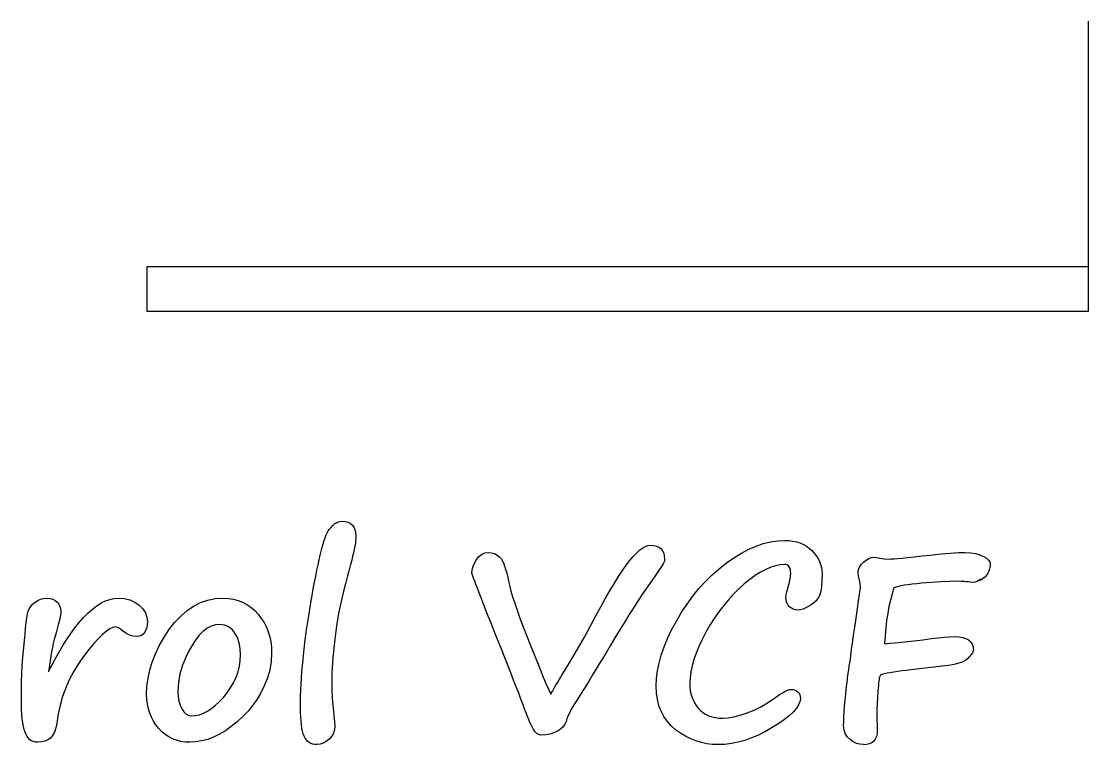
# Model space of a CAD drawing. Extents: x -1 to 112, y -130 to 138.
# Drawn here: x 99.56 to 112.32, y -4.25 to 4.4 of the extents above; entities that cross this region are included whole.
import ezdxf

# ---------------------------------------------------------------- set-up
doc = ezdxf.new("R2010")
doc.units = 0

msp = doc.modelspace()

# ---------------------------------------------------------------- linework, layer by layer
for p, q in [((112.316, 1.4678), (112.316, 4.40121)), ((101.062, 1.4678), (101.062, 0.934396)), ((112.316, 1.4678), (101.062, 1.4678)), ((112.316, 0.934396), (112.316, 1.4678)), ((101.062, 0.934396), (112.316, 0.934396)), ((103.242553, -1.675397), (103.263184, -1.649376)), ((103.263184, -1.649376), (103.284266, -1.62694)), ((103.284266, -1.62694), (103.305799, -1.608539)), ((103.305799, -1.608539), (103.327784, -1.594625)), ((103.327784, -1.594625), (103.350221, -1.584296)), ((103.350221, -1.584296), (103.373109, -1.578454)), ((103.373109, -1.578454), (103.396901, -1.576196)), ((103.397, -1.57624), (103.434694, -1.579062)), ((103.434694, -1.579062), (103.467897, -1.587585)), ((103.467897, -1.587585), (103.495273, -1.601499)), ((103.495273, -1.601499), (103.518161, -1.620803)), ((103.518161, -1.620803), (103.535659, -1.645921)), ((103.535659, -1.645921), (103.548669, -1.676432)), ((103.181029, -1.807336), (103.19181, -1.775027)), ((103.19181, -1.775027), (103.202591, -1.747652)), ((103.202591, -1.747652), (103.21292, -1.724312)), ((103.21292, -1.724312), (103.222798, -1.705911)), ((103.222798, -1.705911), (103.242553, -1.675397)), ((103.548669, -1.676432), (103.555837, -1.71233)), ((103.559, -1.75393), (103.55361, -1.838738)), ((103.555837, -1.71233), (103.55866, -1.75406)), ((103.14561, -1.932078), (103.157717, -1.885862)), ((103.157717, -1.885862), (103.169373, -1.844578)), ((103.169373, -1.844578), (103.181029, -1.807336)), ((103.55361, -1.838738), (103.537015, -1.929828)), ((106.950474, -1.923098), (106.985924, -1.897077)), ((106.985924, -1.897077), (107.019128, -1.878224)), ((107.019128, -1.878224), (107.050539, -1.86702)), ((107.050539, -1.86702), (107.080155, -1.863436)), ((107.08, -1.86342), (107.119486, -1.866242)), ((107.119486, -1.866242), (107.153589, -1.873862)), ((107.153589, -1.873862), (107.182754, -1.886873)), ((107.182754, -1.886873), (107.206094, -1.904822)), ((107.206094, -1.904822), (107.224495, -1.928613)), ((108.166127, -1.956762), (108.254076, -1.910991)), ((108.254076, -1.910991), (108.341127, -1.872851)), ((108.341127, -1.872851), (108.428179, -1.843684)), ((108.428179, -1.843684), (108.514333, -1.822602)), ((108.514333, -1.822602), (108.600038, -1.810043)), ((108.600038, -1.810043), (108.685294, -1.806007)), ((108.686, -1.80599), (108.735358, -1.807683)), ((108.735358, -1.807683), (108.782026, -1.813525)), ((108.782026, -1.813525), (108.826448, -1.822952)), ((108.826448, -1.822952), (108.86818, -1.835962)), ((108.86818, -1.835962), (108.907217, -1.852557)), ((108.907217, -1.852557), (108.943564, -1.873187)), ((108.943564, -1.873187), (108.977668, -1.89743)), ((108.977668, -1.89743), (109.009076, -1.925697)), ((103.107482, -2.097655), (103.120492, -2.037976)), ((103.120492, -2.037976), (103.133503, -1.982336)), ((103.133503, -1.982336), (103.14561, -1.932078)), ((103.510091, -2.03977), (103.496629, -2.093615)), ((103.521323, -1.994448), (103.510091, -2.03977)), ((103.530298, -1.957655), (103.521323, -1.994448)), ((103.537015, -1.929828), (103.530298, -1.957655)), ((104.997042, -2.042011), (105.025761, -2.001625)), ((105.025761, -2.001625), (105.059862, -1.97246)), ((105.059862, -1.97246), (105.099799, -1.955414)), ((105.099799, -1.955414), (105.144669, -1.949572)), ((105.145, -1.94958), (105.181796, -1.953164)), ((105.181796, -1.953164), (105.216795, -1.963494)), ((105.216795, -1.963494), (105.249103, -1.980991)), ((105.249103, -1.980991), (105.279614, -2.005206)), ((105.279614, -2.005206), (105.294431, -2.021801)), ((105.294431, -2.021801), (105.308796, -2.044689)), ((106.834258, -2.046048), (106.874641, -1.997585)), ((106.874641, -1.997585), (106.913681, -1.956304)), ((106.913681, -1.956304), (106.950474, -1.923098)), ((107.224495, -1.928613), (107.237957, -1.956883)), ((107.237957, -1.956883), (107.245577, -1.990536)), ((107.245577, -1.990536), (107.248399, -2.029575)), ((107.248, -2.0295), (107.248, -2.04107)), ((107.988437, -2.074324), (108.077284, -2.011504)), ((108.077284, -2.011504), (108.166127, -1.956762)), ((109.009076, -1.925697), (109.037347, -1.956211)), ((109.037347, -1.956211), (109.062013, -1.988068)), ((109.062013, -1.988068), (109.083095, -2.021275)), ((109.083095, -2.021275), (109.100141, -2.055378)), ((109.625169, -2.065784), (109.657026, -2.040215)), ((109.657026, -2.040215), (109.68754, -2.021814)), ((109.68754, -2.021814), (109.716707, -2.010581)), ((109.716707, -2.010581), (109.744534, -2.006997)), ((109.744, -2.00701), (109.781245, -2.009268)), ((109.781245, -2.009268), (109.819833, -2.015985)), ((109.82, -2.01599), (109.877438, -2.024965)), ((109.877438, -2.024965), (109.937117, -2.028097)), ((109.937, -2.0281), (109.95763, -2.027253)), ((109.95763, -2.027253), (109.989488, -2.024996)), ((109.989488, -2.024996), (110.033015, -2.021411)), ((110.033015, -2.021411), (110.087757, -2.016021)), ((110.087757, -2.016021), (110.154167, -2.009304)), ((110.154167, -2.009304), (110.232244, -2.000781)), ((110.232244, -2.000781), (110.321539, -1.990903)), ((110.321539, -1.990903), (110.422501, -1.979699)), ((110.423, -1.97964), (110.490307, -1.972472)), ((110.490307, -1.972472), (110.552678, -1.96663)), ((110.552678, -1.96663), (110.611013, -1.961239)), ((110.611013, -1.961239), (110.665307, -1.957203)), ((110.665307, -1.957203), (110.714665, -1.953619)), ((110.714665, -1.953619), (110.759987, -1.951361)), ((110.759987, -1.951361), (110.800819, -1.94995)), ((110.800819, -1.94995), (110.837166, -1.949386)), ((110.837, -1.94958), (110.905205, -1.952402)), ((110.905205, -1.952402), (110.964883, -1.961377)), ((110.964883, -1.961377), (111.016936, -1.975742)), ((111.016936, -1.975742), (111.060461, -1.996372)), ((111.060461, -1.996372), (111.095462, -2.019261)), ((111.095462, -2.019261), (111.12058, -2.040794)), ((103.080107, -2.230923), (103.09402, -2.16227)), ((103.09402, -2.16227), (103.107482, -2.097655)), ((103.480486, -2.155986), (103.461633, -2.227335)), ((103.496629, -2.093615), (103.480486, -2.155986)), ((104.945, -2.18919), (104.948133, -2.159574)), ((104.948133, -2.159574), (104.95801, -2.125024)), ((104.95801, -2.125024), (104.974154, -2.085984)), ((104.974154, -2.085984), (104.997042, -2.042011)), ((105.308796, -2.044689), (105.32271, -2.073405)), ((105.32271, -2.073405), (105.336172, -2.107957)), ((105.336172, -2.107957), (105.349634, -2.148789)), ((105.349634, -2.148789), (105.362644, -2.195457)), ((106.70009, -2.236302), (106.747207, -2.164956)), ((106.747207, -2.164956), (106.791628, -2.101688)), ((106.791628, -2.101688), (106.834258, -2.046048)), ((107.185024, -2.157342), (107.161684, -2.191446)), ((107.204328, -2.128626), (107.185024, -2.157342)), ((107.220471, -2.10396), (107.204328, -2.128626)), ((107.232578, -2.084204), (107.220471, -2.10396)), ((107.241102, -2.068485), (107.232578, -2.084204)), ((107.245589, -2.058155), (107.241102, -2.068485)), ((107.247, -2.05189), (107.245589, -2.058155)), ((107.247436, -2.046962), (107.246589, -2.051901)), ((107.248, -2.04112), (107.247436, -2.046962)), ((107.817027, -2.218365), (107.900937, -2.143875)), ((107.900937, -2.143875), (107.988437, -2.074324)), ((108.456706, -2.151505), (108.395232, -2.184263)), ((108.516385, -2.125936), (108.456706, -2.151505)), ((108.574717, -2.107535), (108.516385, -2.125936)), ((108.631257, -2.096754), (108.574717, -2.107535)), ((108.686, -2.09317), (108.631257, -2.096754)), ((108.702209, -2.094966), (108.685614, -2.093273)), ((108.716574, -2.099453), (108.702209, -2.094966)), ((108.728681, -2.107525), (108.716574, -2.099453)), ((108.738559, -2.119181), (108.728681, -2.107525)), ((108.746179, -2.133546), (108.738559, -2.119181)), ((108.751569, -2.151495), (108.746179, -2.133546)), ((108.755153, -2.172577), (108.751569, -2.151495)), ((109.100141, -2.055378), (109.113151, -2.091274)), ((109.113151, -2.091274), (109.122578, -2.12807)), ((109.122578, -2.12807), (109.12842, -2.16621)), ((109.12842, -2.16621), (109.130113, -2.205698)), ((109.561, -2.17797), (109.565036, -2.151046)), ((109.565036, -2.151046), (109.577143, -2.123219)), ((109.577143, -2.123219), (109.596899, -2.094949)), ((109.596899, -2.094949), (109.625169, -2.065784)), ((111.12058, -2.040794), (111.135396, -2.061424)), ((111.132916, -2.142971), (111.12349, -2.17169)), ((111.138307, -2.112909), (111.132916, -2.142971)), ((111.135396, -2.061424), (111.140335, -2.080728)), ((111.14, -2.0806), (111.138307, -2.112909)), ((103.066193, -2.304515), (103.080107, -2.230923)), ((103.461633, -2.227335), (103.441003, -2.307206)), ((104.946817, -2.196386), (104.945406, -2.189218)), ((104.950853, -2.209848), (104.946817, -2.196386)), ((104.95757, -2.230027), (104.950853, -2.209848)), ((104.967448, -2.256951), (104.95757, -2.230027)), ((104.979555, -2.290606), (104.967448, -2.256951)), ((104.994823, -2.330541), (104.979555, -2.290606)), ((105.362644, -2.195457), (105.375203, -2.247956)), ((105.375203, -2.247956), (105.38731, -2.306289)), ((106.650283, -2.315276), (106.70009, -2.236302)), ((107.135, -2.22958), (107.051539, -2.347591)), ((107.161684, -2.191446), (107.13476, -2.229588)), ((107.736707, -2.297787), (107.817027, -2.218365)), ((108.267795, -2.271314), (108.201385, -2.326057)), ((108.33241, -2.224197), (108.267795, -2.271314)), ((108.395232, -2.184263), (108.33241, -2.224197)), ((108.741107, -2.305404), (108.750082, -2.26547)), ((108.750082, -2.26547), (108.755021, -2.229122)), ((108.755021, -2.229122), (108.756714, -2.196816)), ((108.756, -2.19682), (108.755153, -2.172577)), ((109.128307, -2.286559), (109.123368, -2.355212)), ((109.13, -2.20579), (109.128307, -2.286559)), ((109.561857, -2.199049), (109.56101, -2.177967)), ((109.565441, -2.222841), (109.561857, -2.199049)), ((109.57038, -2.250216), (109.565441, -2.222841)), ((109.578, -2.28073), (109.57038, -2.250216)), ((109.586178, -2.319763), (109.577203, -2.280726)), ((110.75, -2.29419), (110.652628, -2.295601)), ((110.791597, -2.294454), (110.749419, -2.29389)), ((110.827495, -2.295865), (110.791597, -2.294454)), ((111.002696, -2.286106), (110.982066, -2.297762)), ((111.022, -2.26906), (111.002696, -2.286106)), ((111.049435, -2.265924), (111.021608, -2.284776)), ((111.022, -2.28463), (111.022, -2.26911)), ((111.073678, -2.245293), (111.049435, -2.265924)), ((111.093885, -2.222405), (111.073678, -2.245293)), ((111.11048, -2.198162), (111.093885, -2.222405)), ((111.12349, -2.17169), (111.11048, -2.198162)), ((103.03656, -2.465605), (103.051376, -2.383041)), ((103.051376, -2.383041), (103.066193, -2.304515)), ((103.417, -2.39605), (103.383345, -2.533808)), ((103.441003, -2.307206), (103.417663, -2.39605)), ((105.012321, -2.377209), (104.994823, -2.330541)), ((105.032951, -2.430157), (105.012321, -2.377209)), ((105.387, -2.30631), (105.397781, -2.354324)), ((105.397781, -2.354324), (105.413049, -2.411759)), ((105.413049, -2.411759), (105.432805, -2.478618)), ((106.543488, -2.49611), (106.598233, -2.40143)), ((106.598233, -2.40143), (106.650283, -2.315276)), ((107.051539, -2.347591), (106.977052, -2.455733)), ((107.586833, -2.471439), (107.659976, -2.381698)), ((107.659976, -2.381698), (107.736707, -2.297787)), ((108.135424, -2.385738), (108.072156, -2.449456)), ((108.201385, -2.326057), (108.135424, -2.385738)), ((108.706535, -2.430146), (108.71551, -2.392452)), ((108.71551, -2.392452), (108.72852, -2.349377)), ((108.729, -2.34938), (108.741107, -2.305404)), ((109.114845, -2.41175), (109.102737, -2.455726)), ((109.123368, -2.355212), (109.114845, -2.41175)), ((109.570724, -2.497886), (109.589125, -2.366862)), ((109.589, -2.36688), (109.586178, -2.319763)), ((109.988, -2.37047), (109.966466, -2.442713)), ((110.012758, -2.362939), (109.988092, -2.370559)), ((110.042374, -2.355771), (110.012758, -2.362939)), ((110.076924, -2.348602), (110.042374, -2.355771)), ((110.115964, -2.341857), (110.076924, -2.348602)), ((110.159488, -2.335564), (110.115964, -2.341857)), ((110.2084, -2.32927), (110.159488, -2.335564)), ((110.261796, -2.322977), (110.2084, -2.32927)), ((110.31968, -2.317135), (110.261796, -2.322977)), ((110.437245, -2.307257), (110.31968, -2.317135)), ((110.548525, -2.300088), (110.437245, -2.307257)), ((110.652628, -2.295601), (110.548525, -2.300088)), ((110.857112, -2.298687), (110.827495, -2.295865)), ((110.88, -2.30182), (110.857112, -2.298687)), ((110.905281, -2.306239), (110.880615, -2.301752)), ((110.934, -2.30765), (110.905281, -2.306239)), ((110.958726, -2.305382), (110.93406, -2.30764)), ((110.982066, -2.297762), (110.958726, -2.305382)), ((99.697273, -2.569258), (99.725992, -2.544592)), ((99.725992, -2.544592), (99.75875, -2.523058)), ((99.75875, -2.523058), (99.793299, -2.507339)), ((99.793299, -2.507339), (99.829198, -2.498364)), ((99.829198, -2.498364), (99.866889, -2.495231)), ((99.867, -2.49522), (99.905591, -2.498353)), ((99.905591, -2.498353), (99.939243, -2.507327)), ((99.939243, -2.507327), (99.967513, -2.522144)), ((99.967513, -2.522144), (99.991305, -2.543226)), ((99.991305, -2.543226), (100.010157, -2.567892)), ((100.515775, -2.553102), (100.567379, -2.527533)), ((100.567379, -2.527533), (100.618532, -2.509584)), ((100.618532, -2.509584), (100.669239, -2.498803)), ((100.669239, -2.498803), (100.719494, -2.495219)), ((100.72, -2.49522), (100.794038, -2.50061)), ((100.794038, -2.50061), (100.860448, -2.51633)), ((100.860448, -2.51633), (100.920126, -2.542803)), ((100.920126, -2.542803), (100.972179, -2.579596)), ((101.621331, -2.590343), (101.703895, -2.548614)), ((101.703895, -2.548614), (101.790049, -2.518997)), ((101.790049, -2.518997), (101.879793, -2.501048)), ((101.879793, -2.501048), (101.973126, -2.495206)), ((101.973, -2.49522), (102.036269, -2.498353)), ((102.036269, -2.498353), (102.096396, -2.507327)), ((102.096396, -2.507327), (102.153382, -2.522144)), ((102.153382, -2.522144), (102.20723, -2.543226)), ((102.20723, -2.543226), (102.258383, -2.570602)), ((103.021292, -2.553102), (103.03656, -2.465605)), ((103.383345, -2.533808), (103.35418, -2.677846)), ((105.055839, -2.490284), (105.032951, -2.430157)), ((105.08186, -2.556694), (105.055839, -2.490284)), ((105.432805, -2.478618), (105.457471, -2.554451)), ((106.486053, -2.59797), (106.543488, -2.49611)), ((106.977052, -2.455733), (106.911988, -2.554449)), ((107.517731, -2.56567), (107.586833, -2.471439)), ((108.011128, -2.516314), (107.952347, -2.586762)), ((108.072156, -2.449456), (108.011128, -2.516314)), ((108.701441, -2.521589), (108.698619, -2.488832)), ((108.699, -2.48893), (108.700693, -2.462006)), ((108.700693, -2.462006), (108.706535, -2.430146)), ((108.709513, -2.550757), (108.701441, -2.521589)), ((109.060122, -2.525725), (109.027364, -2.556685)), ((109.08524, -2.49207), (109.060122, -2.525725)), ((109.102737, -2.455726), (109.08524, -2.49207)), ((109.553226, -2.620836), (109.570724, -2.497886)), ((109.947614, -2.518098), (109.930116, -2.596623)), ((109.966466, -2.442713), (109.947614, -2.518098)), ((99.636708, -2.683682), (99.645232, -2.649578)), ((99.645232, -2.649578), (99.656887, -2.621751)), ((99.656887, -2.621751), (99.674385, -2.595279)), ((99.674385, -2.595279), (99.697273, -2.569258)), ((100.010157, -2.567892), (100.023167, -2.593462)), ((100.023167, -2.593462), (100.031239, -2.620386)), ((100.033153, -2.66886), (100.030021, -2.69443)), ((100.031239, -2.620386), (100.034061, -2.648213)), ((100.034, -2.64823), (100.033153, -2.66886)), ((100.307122, -2.726308), (100.359621, -2.672014)), ((100.359621, -2.672014), (100.412123, -2.625348)), ((100.412123, -2.625348), (100.464173, -2.585411)), ((100.464173, -2.585411), (100.515775, -2.553102)), ((100.972179, -2.579596), (101.014806, -2.623572)), ((101.014806, -2.623572), (101.045769, -2.671135)), ((101.045769, -2.671135), (101.063718, -2.723188)), ((101.466973, -2.709254), (101.542357, -2.643739)), ((101.542357, -2.643739), (101.621331, -2.590343)), ((102.258383, -2.570602), (102.305949, -2.603359)), ((102.305949, -2.603359), (102.350819, -2.642396)), ((102.350819, -2.642396), (102.392551, -2.687718)), ((102.992573, -2.729448), (103.021292, -2.553102)), ((103.35418, -2.677846), (103.329062, -2.828166)), ((105.110579, -2.629837), (105.08186, -2.556694)), ((105.141988, -2.70926), (105.110579, -2.629837)), ((105.457471, -2.554451), (105.487087, -2.639259)), ((105.487087, -2.639259), (105.520742, -2.73349)), ((106.426374, -2.707458), (106.486053, -2.59797)), ((106.855448, -2.642846), (106.826732, -2.689514)), ((106.911988, -2.554449), (106.855448, -2.642846)), ((107.389399, -2.76894), (107.45177, -2.664837)), ((107.45177, -2.664837), (107.517731, -2.56567)), ((107.895809, -2.6608), (107.841961, -2.738428)), ((107.952347, -2.586762), (107.895809, -2.6608)), ((108.722523, -2.576326), (108.709513, -2.550757)), ((108.740924, -2.598311), (108.722523, -2.576326)), ((108.763361, -2.615809), (108.740924, -2.598311)), ((108.787152, -2.628368), (108.763361, -2.615809)), ((108.813173, -2.635988), (108.787152, -2.628368)), ((108.841, -2.63881), (108.813173, -2.635988)), ((108.87166, -2.635219), (108.841594, -2.638803)), ((108.90576, -2.625341), (108.87166, -2.635219)), ((108.943903, -2.608295), (108.90576, -2.625341)), ((108.98653, -2.584955), (108.943903, -2.608295)), ((109.027364, -2.556685), (108.98653, -2.584955)), ((109.537083, -2.735257), (109.553226, -2.620836)), ((109.930116, -2.596623), (109.9153, -2.678738)), ((99.6143, -2.85599), (99.621468, -2.786888)), ((99.621468, -2.786888), (99.628637, -2.729001)), ((99.628637, -2.729001), (99.636708, -2.683682)), ((100.007584, -2.799876), (99.995928, -2.845198)), ((100.01701, -2.759942), (100.007584, -2.799876)), ((100.02463, -2.724492), (100.01701, -2.759942)), ((100.030021, -2.69443), (100.02463, -2.724492)), ((100.203019, -2.850604), (100.254623, -2.786438)), ((100.254623, -2.786438), (100.307122, -2.726308)), ((101.063718, -2.723188), (101.070012, -2.778828)), ((101.07, -2.77881), (101.067742, -2.813808)), ((101.326522, -2.875729), (101.394729, -2.786434)), ((101.394729, -2.786434), (101.466973, -2.709254)), ((102.392551, -2.687718), (102.430242, -2.737076)), ((102.430242, -2.737076), (102.463, -2.788231)), ((102.463, -2.788231), (102.490375, -2.842076)), ((102.967455, -2.899961), (102.992573, -2.729448)), ((105.176091, -2.795414), (105.141988, -2.70926)), ((105.212885, -2.888296), (105.176091, -2.795414)), ((105.520742, -2.73349), (105.55933, -2.836696)), ((106.364, -2.82502), (106.426374, -2.707458)), ((106.792628, -2.745603), (106.752694, -2.811115)), ((106.826732, -2.689514), (106.792628, -2.745603)), ((107.332861, -2.874389), (107.389399, -2.76894)), ((107.841961, -2.738428), (107.79036, -2.819198)), ((109.521815, -2.841604), (109.537083, -2.735257)), ((109.902289, -2.764443), (109.89196, -2.853738)), ((109.9153, -2.678738), (109.902289, -2.764443)), ((99.6036, -2.96188), (99.607184, -2.93002)), ((99.607184, -2.93002), (99.610317, -2.90175)), ((99.610317, -2.90175), (99.612575, -2.877084)), ((99.612575, -2.877084), (99.614268, -2.856002)), ((99.982015, -2.895005), (99.965872, -2.94975)), ((99.995928, -2.845198), (99.982015, -2.895005)), ((100.102954, -2.991949), (100.152764, -2.919257)), ((100.152764, -2.919257), (100.203019, -2.850604)), ((100.534334, -2.928233), (100.484527, -2.97804)), ((100.579207, -2.889642), (100.534334, -2.928233)), ((100.61959, -2.861815), (100.579207, -2.889642)), ((100.65504, -2.84522), (100.61959, -2.861815)), ((100.686, -2.83983), (100.65504, -2.84522)), ((100.703884, -2.842506), (100.686386, -2.839684)), ((100.724091, -2.851029), (100.703884, -2.842506)), ((100.746979, -2.865394), (100.724091, -2.851029)), ((100.773, -2.88515), (100.746979, -2.865394)), ((100.812527, -2.915669), (100.773038, -2.885155)), ((100.854256, -2.937202), (100.812527, -2.915669)), ((101.018353, -2.925546), (100.997271, -2.941689)), ((101.036754, -2.903109), (101.018353, -2.925546)), ((101.051119, -2.875734), (101.036754, -2.903109)), ((101.0619, -2.846117), (101.051119, -2.875734)), ((101.067742, -2.813808), (101.0619, -2.846117)), ((101.264151, -2.970854), (101.326522, -2.875729)), ((101.709979, -2.914759), (101.68441, -2.943478)), ((101.736, -2.88919), (101.709979, -2.914759)), ((101.738, -2.88915), (101.736, -2.88915)), ((101.782885, -2.855108), (101.737563, -2.889209)), ((101.830897, -2.830414), (101.782885, -2.855108)), ((101.881604, -2.816049), (101.830897, -2.830414)), ((101.935, -2.81111), (101.881604, -2.816049)), ((101.963318, -2.812923), (101.935048, -2.81123)), ((101.989791, -2.81741), (101.963318, -2.812923)), ((102.014457, -2.825482), (101.989791, -2.81741)), ((102.038248, -2.836686), (102.014457, -2.825482)), ((102.059782, -2.851051), (102.038248, -2.836686)), ((102.079961, -2.868549), (102.059782, -2.851051)), ((102.098362, -2.88918), (102.079961, -2.868549)), ((102.115408, -2.912971), (102.098362, -2.88918)), ((102.143678, -2.967265), (102.115408, -2.912971)), ((102.490375, -2.842076), (102.513263, -2.898165)), ((102.513263, -2.898165), (102.530761, -2.956949)), ((102.945921, -3.06464), (102.967455, -2.899961)), ((103.329062, -2.828166), (103.308432, -2.984768)), ((105.252822, -2.987912), (105.212885, -2.888296)), ((105.55933, -2.836696), (105.602857, -2.949325)), ((106.290165, -2.96188), (106.364203, -2.825019)), ((106.706923, -2.886051), (106.65577, -2.970859)), ((106.752694, -2.811115), (106.706923, -2.886051)), ((107.283949, -2.977143), (107.332861, -2.874389)), ((107.741451, -2.904005), (107.696577, -2.989262)), ((107.79036, -2.819198), (107.741451, -2.904005)), ((109.507902, -2.939425), (109.521815, -2.841604)), ((109.89196, -2.853738), (109.882985, -2.946175)), ((99.590585, -3.086629), (99.603595, -2.961887)), ((99.943263, -3.036373), (99.933837, -3.085282)), ((99.954044, -2.991051), (99.943263, -3.036373)), ((99.9657, -2.94977), (99.954044, -2.991051)), ((100.054045, -3.069577), (100.102954, -2.991949)), ((100.429782, -3.039067), (100.370103, -3.110862)), ((100.484527, -2.97804), (100.429782, -3.039067)), ((100.898232, -2.950213), (100.854256, -2.937202)), ((100.944, -2.9547), (100.898232, -2.950213)), ((100.972154, -2.951567), (100.944326, -2.954699)), ((100.997271, -2.941689), (100.972154, -2.951567)), ((101.209857, -3.066432), (101.264151, -2.970854)), ((101.607702, -3.052066), (101.582584, -3.095144)), ((101.633271, -3.012131), (101.607702, -3.052066)), ((101.658389, -2.976233), (101.633271, -3.012131)), ((101.68441, -2.943478), (101.658389, -2.976233)), ((102.163857, -3.028741), (102.143678, -2.967265)), ((102.175964, -3.096946), (102.163857, -3.028741)), ((102.530761, -2.956949), (102.54332, -3.017525)), ((102.54332, -3.017525), (102.550488, -3.080794)), ((103.308432, -2.984768), (103.299909, -3.062396)), ((105.295, -3.09381), (105.252822, -2.987912)), ((105.602857, -2.949325), (105.647279, -3.0624)), ((106.207601, -3.107264), (106.290165, -2.96188)), ((106.65577, -2.970859), (106.59923, -3.06509)), ((107.24222, -3.077656), (107.283949, -2.977143)), ((107.696577, -2.989262), (107.657989, -3.071826)), ((109.48411, -3.110386), (109.495343, -3.029169)), ((109.495343, -3.029169), (109.507902, -2.939425)), ((109.882985, -2.946175), (109.876692, -3.041752)), ((109.877, -3.04176), (109.939371, -3.034592)), ((109.939371, -3.034592), (110.002191, -3.028298)), ((110.002, -3.02829), (110.117322, -3.017961)), ((110.117322, -3.017961), (110.228153, -3.006305)), ((110.228153, -3.006305), (110.335397, -2.993294)), ((110.335397, -2.993294), (110.438154, -2.978929)), ((110.438, -2.97893), (110.51832, -2.968177)), ((110.51832, -2.968177), (110.590564, -2.960557)), ((110.590564, -2.960557), (110.654281, -2.95607)), ((110.654281, -2.95607), (110.709924, -2.954659)), ((110.71, -2.9547), (110.763845, -2.957522)), ((110.763845, -2.957522), (110.81051, -2.964691)), ((110.81051, -2.964691), (110.84955, -2.97725)), ((110.84955, -2.97725), (110.881856, -2.994747)), ((110.881856, -2.994747), (110.906974, -3.017636)), ((110.906974, -3.017636), (110.924923, -3.045011)), ((110.924923, -3.045011), (110.935704, -3.077766)), ((99.580707, -3.201502), (99.590585, -3.086629)), ((99.9249, -3.13835), (99.8868, -3.376545)), ((99.933837, -3.085282), (99.924862, -3.138229)), ((99.958917, -3.237397), (100.006034, -3.151244)), ((100.006034, -3.151244), (100.054045, -3.069577)), ((100.370103, -3.110862), (100.305937, -3.193875)), ((101.126844, -3.258933), (101.164086, -3.162458)), ((101.164086, -3.162458), (101.209857, -3.066432)), ((101.557466, -3.14181), (101.532348, -3.192068)), ((101.582584, -3.095144), (101.557466, -3.14181)), ((102.18, -3.17233), (102.175964, -3.096946)), ((102.176865, -3.24145), (102.179998, -3.172348)), ((102.553, -3.14631), (102.546706, -3.260734)), ((102.550488, -3.080794), (102.553311, -3.146306)), ((102.928875, -3.223037), (102.945921, -3.06464)), ((103.292289, -3.135537), (103.285544, -3.204193)), ((103.299909, -3.062396), (103.292289, -3.135537)), ((105.335794, -3.197008), (105.29496, -3.093802)), ((105.647279, -3.0624), (105.689011, -3.168298)), ((105.689011, -3.168298), (105.728497, -3.266119)), ((106.116062, -3.261174), (106.207601, -3.107264)), ((106.536859, -3.168744), (106.468654, -3.281822)), ((106.59923, -3.06509), (106.536859, -3.168744)), ((107.182092, -3.271952), (107.208565, -3.175926)), ((107.208565, -3.175926), (107.24222, -3.077656)), ((107.624783, -3.151697), (107.598311, -3.229325)), ((107.657989, -3.071826), (107.624783, -3.151697)), ((109.464355, -3.247693), (109.473781, -3.183078)), ((109.473781, -3.183078), (109.48411, -3.110386)), ((110.91329, -3.170073), (110.893534, -3.193413)), ((110.927655, -3.148991), (110.91329, -3.170073)), ((110.936178, -3.131041), (110.927655, -3.148991)), ((110.935704, -3.077766), (110.939289, -3.115459)), ((110.939, -3.11535), (110.936178, -3.131041)), ((99.5686, -3.40118), (99.573087, -3.3065)), ((99.573087, -3.3065), (99.580707, -3.201502)), ((99.9127, -3.32759), (99.958917, -3.237397)), ((100.242669, -3.283619), (100.186128, -3.376052)), ((100.305937, -3.193875), (100.242669, -3.283619)), ((101.097677, -3.355407), (101.126844, -3.258933)), ((101.488824, -3.296168), (101.457861, -3.40072)), ((101.532348, -3.192068), (101.488824, -3.296168)), ((102.152171, -3.374718), (102.167439, -3.308757)), ((102.167439, -3.308757), (102.176865, -3.24145)), ((102.546706, -3.260734), (102.527402, -3.372914)), ((102.915413, -3.376049), (102.928875, -3.223037)), ((103.280605, -3.268359), (103.276569, -3.328486)), ((103.285544, -3.204193), (103.280605, -3.268359)), ((105.374383, -3.294826), (105.335794, -3.197008)), ((105.41073, -3.387262), (105.374383, -3.294826)), ((105.728497, -3.266119), (105.765742, -3.356311)), ((106.016, -3.42361), (106.116062, -3.261174)), ((106.468, -3.28182), (106.426719, -3.350025)), ((107.16324, -3.365285), (107.182092, -3.271952)), ((107.577229, -3.304261), (107.562412, -3.376504)), ((107.598311, -3.229325), (107.577229, -3.304261)), ((109.449566, -3.351796), (109.456283, -3.303782)), ((109.456283, -3.303782), (109.464355, -3.247693)), ((110.603, -3.30458), (110.192931, -3.352276)), ((110.668287, -3.294843), (110.603224, -3.304721)), ((110.722132, -3.284514), (110.668287, -3.294843)), ((110.765211, -3.274184), (110.722132, -3.284514)), ((110.796619, -3.263855), (110.765211, -3.274184)), ((110.822188, -3.251748), (110.796619, -3.263855)), ((110.846855, -3.235605), (110.822188, -3.251748)), ((110.870646, -3.216301), (110.846855, -3.235605)), ((110.893534, -3.193413), (110.870646, -3.216301)), ((99.565804, -3.491365), (99.568627, -3.401172)), ((99.8868, -3.37654), (99.912764, -3.327716)), ((100.186128, -3.376052), (100.135873, -3.471629)), ((101.076595, -3.45278), (101.097677, -3.355407)), ((101.457861, -3.40072), (101.439461, -3.505272)), ((102.102359, -3.500809), (102.130186, -3.438438)), ((102.130186, -3.438438), (102.152171, -3.374718)), ((102.528, -3.37426), (102.49973, -3.461309)), ((102.528, -3.37288), (102.528, -3.37429)), ((102.905535, -3.522782), (102.915413, -3.376049)), ((103.271743, -3.435731), (103.271179, -3.482845)), ((103.273436, -3.384575), (103.271743, -3.435731)), ((103.276569, -3.328486), (103.273436, -3.384575)), ((105.444831, -3.474314), (105.41073, -3.387262)), ((105.765742, -3.356311), (105.799843, -3.439324)), ((105.799843, -3.439324), (105.831703, -3.514708)), ((105.992, -3.46445), (106.007268, -3.438429)), ((106.007268, -3.438429), (106.016243, -3.423612)), ((106.389026, -3.411947), (106.355371, -3.467587)), ((106.426719, -3.350025), (106.389026, -3.411947)), ((107.151584, -3.456375), (107.16324, -3.365285)), ((107.562412, -3.376504), (107.553437, -3.446506)), ((109.436104, -3.445581), (109.439237, -3.422693)), ((109.439237, -3.422693), (109.443724, -3.391282)), ((109.443724, -3.391282), (109.449566, -3.351796)), ((109.816596, -3.440651), (109.814338, -3.451883)), ((109.818854, -3.433934), (109.816596, -3.440651)), ((109.829635, -3.417339), (109.818854, -3.433934)), ((109.844, -3.40701), (109.829635, -3.417339)), ((109.873962, -3.400248), (109.843448, -3.406965)), ((109.908063, -3.393079), (109.873962, -3.400248)), ((109.945757, -3.386334), (109.908063, -3.393079)), ((109.987486, -3.379617), (109.945757, -3.386334)), ((110.033257, -3.3729), (109.987486, -3.379617)), ((110.082614, -3.365732), (110.033257, -3.3729)), ((110.136014, -3.359015), (110.082614, -3.365732)), ((110.193, -3.35227), (110.136014, -3.359015)), ((99.564111, -3.572134), (99.565804, -3.491365)), ((100.092346, -3.56945), (100.055553, -3.670412)), ((100.135873, -3.471629), (100.092346, -3.56945)), ((101.06, -3.64797), (101.064036, -3.550149)), ((101.064036, -3.550149), (101.076595, -3.45278)), ((101.439461, -3.505272), (101.433167, -3.610273)), ((102.027423, -3.620618), (102.067806, -3.561385)), ((102.067806, -3.561385), (102.102359, -3.500809)), ((102.465629, -3.545222), (102.42614, -3.625539)), ((102.49973, -3.461309), (102.465629, -3.545222)), ((102.899693, -3.664127), (102.905535, -3.522782)), ((103.271, -3.48284), (103.272693, -3.582905)), ((105.476242, -3.556429), (105.444831, -3.474314)), ((105.50541, -3.632711), (105.476242, -3.556429)), ((105.831703, -3.514708), (105.861316, -3.582015)), ((105.925253, -3.581124), (105.939167, -3.557332)), ((105.939167, -3.557332), (105.954858, -3.529505)), ((105.954858, -3.529505), (105.971904, -3.498991)), ((105.971904, -3.498991), (105.991208, -3.464439)), ((106.299285, -3.558677), (106.276848, -3.594576)), ((106.325757, -3.516499), (106.299285, -3.558677)), ((106.355371, -3.467587), (106.325757, -3.516499)), ((107.148, -3.54477), (107.151584, -3.456375)), ((107.151751, -3.628094), (107.148167, -3.544633)), ((107.55, -3.51381), (107.551693, -3.556885)), ((107.553437, -3.446506), (107.550305, -3.513813)), ((107.551693, -3.556885), (107.556181, -3.598169)), ((109.412977, -3.636307), (109.422403, -3.553743)), ((109.422403, -3.553743), (109.432732, -3.466243)), ((109.433, -3.46624), (109.433847, -3.459946)), ((109.433847, -3.459946), (109.436104, -3.445581)), ((109.803304, -3.538949), (109.800171, -3.571255)), ((109.806126, -3.511122), (109.803304, -3.538949)), ((109.809258, -3.486879), (109.806126, -3.511122)), ((109.811516, -3.467575), (109.809258, -3.486879)), ((109.814338, -3.451883), (109.811516, -3.467575)), ((99.5627, -3.70361), (99.563264, -3.642582)), ((99.563264, -3.642582), (99.564111, -3.572134)), ((100.055553, -3.670412), (100.025488, -3.773618)), ((101.062124, -3.706627), (101.059866, -3.647846)), ((101.433, -3.61028), (101.435822, -3.670856)), ((101.435822, -3.670856), (101.444345, -3.726047)), ((101.931397, -3.730103), (101.980758, -3.677605)), ((101.980758, -3.677605), (102.027423, -3.620618)), ((102.42614, -3.625539), (102.380821, -3.702273)), ((102.898, -3.79919), (102.899693, -3.664127)), ((103.272693, -3.582905), (103.278084, -3.692393)), ((103.278084, -3.692393), (103.287058, -3.810404)), ((105.532334, -3.704059), (105.50541, -3.632711)), ((105.861316, -3.582015), (105.88824, -3.642143)), ((105.888, -3.64214), (105.894745, -3.632262)), ((105.894745, -3.632262), (105.903268, -3.618349)), ((105.903268, -3.618349), (105.913146, -3.601754)), ((105.913146, -3.601754), (105.925253, -3.581124)), ((106.210345, -3.697337), (106.179834, -3.745348)), ((106.244, -3.64663), (106.210345, -3.697337)), ((106.258447, -3.62374), (106.243631, -3.646629)), ((106.276848, -3.594576), (106.258447, -3.62374)), ((107.162532, -3.706171), (107.151751, -3.628094)), ((107.556181, -3.598169), (107.564252, -3.637655)), ((107.564252, -3.637655), (107.575033, -3.675797)), ((107.575033, -3.675797), (107.589398, -3.711693)), ((108.479078, -3.747578), (108.554462, -3.696426)), ((108.554, -3.69644), (108.589896, -3.670871)), ((108.589896, -3.670871), (108.622653, -3.648434)), ((108.622653, -3.648434), (108.65227, -3.629582)), ((108.65227, -3.629582), (108.679194, -3.61389)), ((108.679194, -3.61389), (108.702985, -3.601783)), ((108.702985, -3.601783), (108.724067, -3.59326)), ((108.724067, -3.59326), (108.742016, -3.588321)), ((108.742016, -3.588321), (108.756833, -3.586628)), ((108.757, -3.5865), (108.783924, -3.588193)), ((108.783924, -3.588193), (108.807264, -3.593584)), ((108.807264, -3.593584), (108.826568, -3.602107)), ((108.826568, -3.602107), (108.842711, -3.614214)), ((108.842711, -3.614214), (108.85527, -3.630357)), ((108.85527, -3.630357), (108.864244, -3.649661)), ((108.864244, -3.649661), (108.869635, -3.672098)), ((108.869635, -3.672098), (108.871328, -3.69857)), ((109.405357, -3.713486), (109.412977, -3.636307)), ((109.791648, -3.683884), (109.787612, -3.757025)), ((109.797038, -3.608051), (109.791648, -3.683884)), ((109.800171, -3.571255), (109.797038, -3.608051)), ((99.563684, -3.76967), (99.562837, -3.703709)), ((99.565377, -3.831144), (99.563684, -3.76967)), ((100.025488, -3.773618), (100.002148, -3.879962)), ((101.06884, -3.763168), (101.062124, -3.706627)), ((101.080496, -3.817461), (101.06884, -3.763168)), ((101.096216, -3.869512), (101.080496, -3.817461)), ((101.444345, -3.726047), (101.45871, -3.775857)), ((101.45871, -3.775857), (101.478466, -3.81983)), ((101.478466, -3.81983), (101.503132, -3.855728)), ((101.785565, -3.846322), (101.833576, -3.814462)), ((101.833576, -3.814462), (101.882488, -3.775874)), ((101.882488, -3.775874), (101.931397, -3.730103)), ((102.329666, -3.775413), (102.272679, -3.844964)), ((102.380821, -3.702273), (102.329666, -3.775413)), ((102.899477, -3.858483), (102.89863, -3.799251)), ((103.287058, -3.810404), (103.299617, -3.937841)), ((105.557, -3.77002), (105.532334, -3.704059)), ((105.57546, -3.820731), (105.557059, -3.770027)), ((105.592958, -3.86695), (105.57546, -3.820731)), ((106.153362, -3.790222), (106.130022, -3.831951)), ((106.179834, -3.745348), (106.153362, -3.790222)), ((107.180933, -3.779315), (107.162532, -3.706171)), ((107.206051, -3.84707), (107.180933, -3.779315)), ((107.589398, -3.711693), (107.606444, -3.746245)), ((107.606444, -3.746245), (107.627075, -3.779451)), ((107.627075, -3.779451), (107.650415, -3.810411)), ((107.650415, -3.810411), (107.676887, -3.838681)), ((108.318886, -3.833283), (108.400552, -3.793346)), ((108.400552, -3.793346), (108.479078, -3.747578)), ((108.823869, -3.812652), (108.787524, -3.854833)), ((108.84989, -3.772718), (108.823869, -3.812652)), ((108.86561, -3.734576), (108.84989, -3.772718)), ((108.871, -3.69868), (108.86561, -3.734576)), ((109.394124, -3.852142), (109.399063, -3.785284)), ((109.399063, -3.785284), (109.405357, -3.713486)), ((109.787612, -3.757025), (109.785354, -3.827024)), ((99.568962, -3.887681), (99.565377, -3.831144)), ((99.573901, -3.939285), (99.568962, -3.887681)), ((99.579743, -3.985951), (99.573901, -3.939285)), ((100.002148, -3.879962), (99.985102, -3.989001)), ((101.116846, -3.918872), (101.096216, -3.869512)), ((101.141541, -3.965986), (101.116846, -3.918872)), ((101.503132, -3.855728), (101.530959, -3.881749)), ((101.530959, -3.881749), (101.562819, -3.897017)), ((101.562819, -3.897017), (101.597818, -3.902408)), ((101.598, -3.9024), (101.64422, -3.898816)), ((101.64422, -3.898816), (101.690885, -3.888486)), ((101.690885, -3.888486), (101.737999, -3.870989)), ((101.737999, -3.870989), (101.785565, -3.846322)), ((102.210308, -3.911374), (102.142104, -3.974194)), ((102.272679, -3.844964), (102.210308, -3.911374)), ((102.90117, -3.913226), (102.899477, -3.858483)), ((102.904754, -3.963481), (102.90117, -3.913226)), ((103.3, -3.93785), (103.303133, -3.970156)), ((105.609553, -3.909128), (105.592958, -3.86695)), ((105.625273, -3.946822), (105.609553, -3.909128)), ((105.639638, -3.980474), (105.625273, -3.946822)), ((106.082016, -3.939644), (106.073041, -3.969258)), ((106.094575, -3.906887), (106.082016, -3.939644)), ((106.110718, -3.870988), (106.094575, -3.906887)), ((106.130022, -3.831951), (106.110718, -3.870988)), ((107.238808, -3.910339), (107.206051, -3.84707)), ((107.278743, -3.967774), (107.238808, -3.910339)), ((107.676887, -3.838681), (107.706503, -3.863376)), ((107.706503, -3.863376), (107.739261, -3.884006)), ((107.739261, -3.884006), (107.774708, -3.901052)), ((107.774708, -3.901052), (107.81285, -3.914063)), ((107.81285, -3.914063), (107.854131, -3.923489)), ((107.854131, -3.923489), (107.898107, -3.929331)), ((107.898107, -3.929331), (107.945221, -3.931024)), ((107.946, -3.93111), (108.006576, -3.927074)), ((108.006576, -3.927074), (108.074781, -3.915418)), ((108.074781, -3.915418), (108.150617, -3.895663)), ((108.150617, -3.895663), (108.233629, -3.867836)), ((108.233629, -3.867836), (108.318886, -3.833283)), ((108.682524, -3.944577), (108.614768, -3.992589)), ((108.740407, -3.898806), (108.682524, -3.944577)), ((108.787524, -3.854833), (108.740407, -3.898806)), ((109.388847, -3.969704), (109.39054, -3.913616)), ((109.39054, -3.913616), (109.394124, -3.852142)), ((109.785354, -3.827024), (109.784508, -3.893883)), ((109.785, -3.89386), (109.790644, -4.077022)), ((99.587363, -4.028132), (99.579743, -3.985951)), ((99.596337, -4.065374), (99.587363, -4.028132)), ((99.606666, -4.098131), (99.596337, -4.065374)), ((99.974196, -4.047781), (99.958476, -4.097142)), ((99.9854, -3.989), (99.974196, -4.047781)), ((101.171155, -4.01086), (101.141541, -3.965986)), ((101.205258, -4.053486), (101.171155, -4.01086)), ((101.242949, -4.092077), (101.205258, -4.053486)), ((102.000307, -4.080989), (101.92941, -4.122719)), ((102.071204, -4.031183), (102.000307, -4.080989)), ((102.142104, -3.974194), (102.071204, -4.031183)), ((102.909693, -4.008803), (102.904754, -3.963481)), ((102.915535, -4.050084), (102.909693, -4.008803)), ((102.923155, -4.086431), (102.915535, -4.050084)), ((103.303964, -4.070664), (103.291405, -4.11105)), ((103.303133, -3.970156), (103.305955, -3.995725)), ((103.308, -4.02714), (103.303964, -4.070664)), ((103.305955, -3.995725), (103.307366, -4.014578)), ((103.307366, -4.014578), (103.30793, -4.027137)), ((105.6531, -4.01009), (105.639638, -3.980474)), ((105.665659, -4.035208), (105.6531, -4.01009)), ((105.677315, -4.05629), (105.665659, -4.035208)), ((105.700203, -4.089496), (105.677315, -4.05629)), ((106.005233, -4.062589), (105.967539, -4.086832)), ((106.035295, -4.034762), (106.005233, -4.062589)), ((106.057732, -4.003802), (106.035295, -4.034762)), ((106.073, -3.96925), (106.057732, -4.003802)), ((107.32586, -4.020276), (107.278743, -3.967774)), ((107.380154, -4.067839), (107.32586, -4.020276)), ((107.438935, -4.11002), (107.380154, -4.067839)), ((108.536242, -4.042844), (108.452781, -4.090858)), ((108.614768, -3.992589), (108.536242, -4.042844)), ((109.388, -4.02086), (109.388847, -3.969704)), ((109.393448, -4.070223), (109.388509, -4.020866)), ((109.407362, -4.114199), (109.393448, -4.070223)), ((109.79, -4.07695), (109.787178, -4.116884)), ((99.618774, -4.126399), (99.606666, -4.098131)), ((99.632236, -4.150641), (99.618774, -4.126399)), ((99.647956, -4.171272), (99.632236, -4.150641)), ((99.665905, -4.188318), (99.647956, -4.171272)), ((99.685209, -4.201328), (99.665905, -4.188318)), ((99.706742, -4.210755), (99.685209, -4.201328)), ((99.843163, -4.205718), (99.801882, -4.215144)), ((99.87951, -4.189575), (99.843163, -4.205718)), ((99.910922, -4.16759), (99.87951, -4.189575)), ((99.936943, -4.137076), (99.910922, -4.16759)), ((99.958476, -4.097142), (99.936943, -4.137076)), ((101.282886, -4.12573), (101.242949, -4.092077)), ((101.325513, -4.154), (101.282886, -4.12573)), ((101.370386, -4.176888), (101.325513, -4.154)), ((101.417949, -4.194837), (101.370386, -4.176888)), ((101.467759, -4.207848), (101.417949, -4.194837)), ((101.520257, -4.215468), (101.467759, -4.207848)), ((101.717168, -4.203047), (101.64627, -4.214252)), ((101.787616, -4.183743), (101.717168, -4.203047)), ((101.858513, -4.157271), (101.787616, -4.183743)), ((101.92941, -4.122719), (101.858513, -4.157271)), ((102.93213, -4.11874), (102.923155, -4.086431)), ((102.942459, -4.146116), (102.93213, -4.11874)), ((102.954566, -4.169907), (102.942459, -4.146116)), ((102.96848, -4.190114), (102.954566, -4.169907)), ((102.984623, -4.207612), (102.96848, -4.190114)), ((103.003024, -4.221977), (102.984623, -4.207612)), ((103.240707, -4.182396), (103.206606, -4.210663)), ((103.270323, -4.148292), (103.240707, -4.182396)), ((103.291405, -4.11105), (103.270323, -4.148292)), ((105.723543, -4.113288), (105.700203, -4.089496)), ((105.747334, -4.127201), (105.723543, -4.113288)), ((105.772, -4.13214), (105.747334, -4.127201)), ((105.826194, -4.129476), (105.771449, -4.132298)), ((105.877347, -4.120953), (105.826194, -4.129476)), ((105.924464, -4.106588), (105.877347, -4.120953)), ((105.967539, -4.086832), (105.924464, -4.106588)), ((107.499065, -4.146364), (107.438935, -4.11002)), ((107.560539, -4.176878), (107.499065, -4.146364)), ((107.623807, -4.201996), (107.560539, -4.176878)), ((107.687973, -4.221751), (107.623807, -4.201996)), ((108.206884, -4.195859), (108.126563, -4.218296)), ((108.288102, -4.16714), (108.206884, -4.195859)), ((108.370217, -4.132139), (108.288102, -4.16714)), ((108.452781, -4.090858), (108.370217, -4.132139)), ((109.431153, -4.152787), (109.407362, -4.114199)), ((109.464359, -4.185994), (109.431153, -4.152787)), ((109.502948, -4.212466), (109.464359, -4.185994)), ((109.748598, -4.204396), (109.725258, -4.223248)), ((109.766547, -4.180604), (109.748598, -4.204396)), ((109.779558, -4.151437), (109.766547, -4.180604)), ((109.787178, -4.116884), (109.779558, -4.151437)), ((99.730082, -4.216597), (99.706742, -4.210755)), ((99.7552, -4.21829), (99.730082, -4.216597)), ((99.801882, -4.215144), (99.755217, -4.218277)), ((101.575, -4.21829), (101.520257, -4.215468)), ((101.64627, -4.214252), (101.575371, -4.218287)), ((103.022779, -4.232758), (103.003024, -4.221977)), ((103.044764, -4.240829), (103.022779, -4.232758)), ((103.068979, -4.245317), (103.044764, -4.240829)), ((103.095, -4.24701), (103.068979, -4.245317)), ((103.133465, -4.242978), (103.094874, -4.247014)), ((103.170707, -4.23087), (103.133465, -4.242978)), ((103.206606, -4.210663), (103.170707, -4.23087)), ((107.753485, -4.235665), (107.687973, -4.221751)), ((107.820795, -4.244188), (107.753485, -4.235665)), ((107.889, -4.24701), (107.820795, -4.244188)), ((107.967269, -4.243865), (107.888743, -4.246998)), ((108.046692, -4.234439), (107.967269, -4.243865)), ((108.126563, -4.218296), (108.046692, -4.234439)), ((109.542885, -4.23177), (109.502948, -4.212466)), ((109.583268, -4.242974), (109.542885, -4.23177)), ((109.625, -4.24701), (109.583268, -4.242974)), ((109.662887, -4.24433), (109.624299, -4.247152)), ((109.696542, -4.236258), (109.662887, -4.24433)), ((109.725258, -4.223248), (109.696542, -4.236258))]:
    msp.add_line(p, q)

doc.saveas('drawing.dxf')
